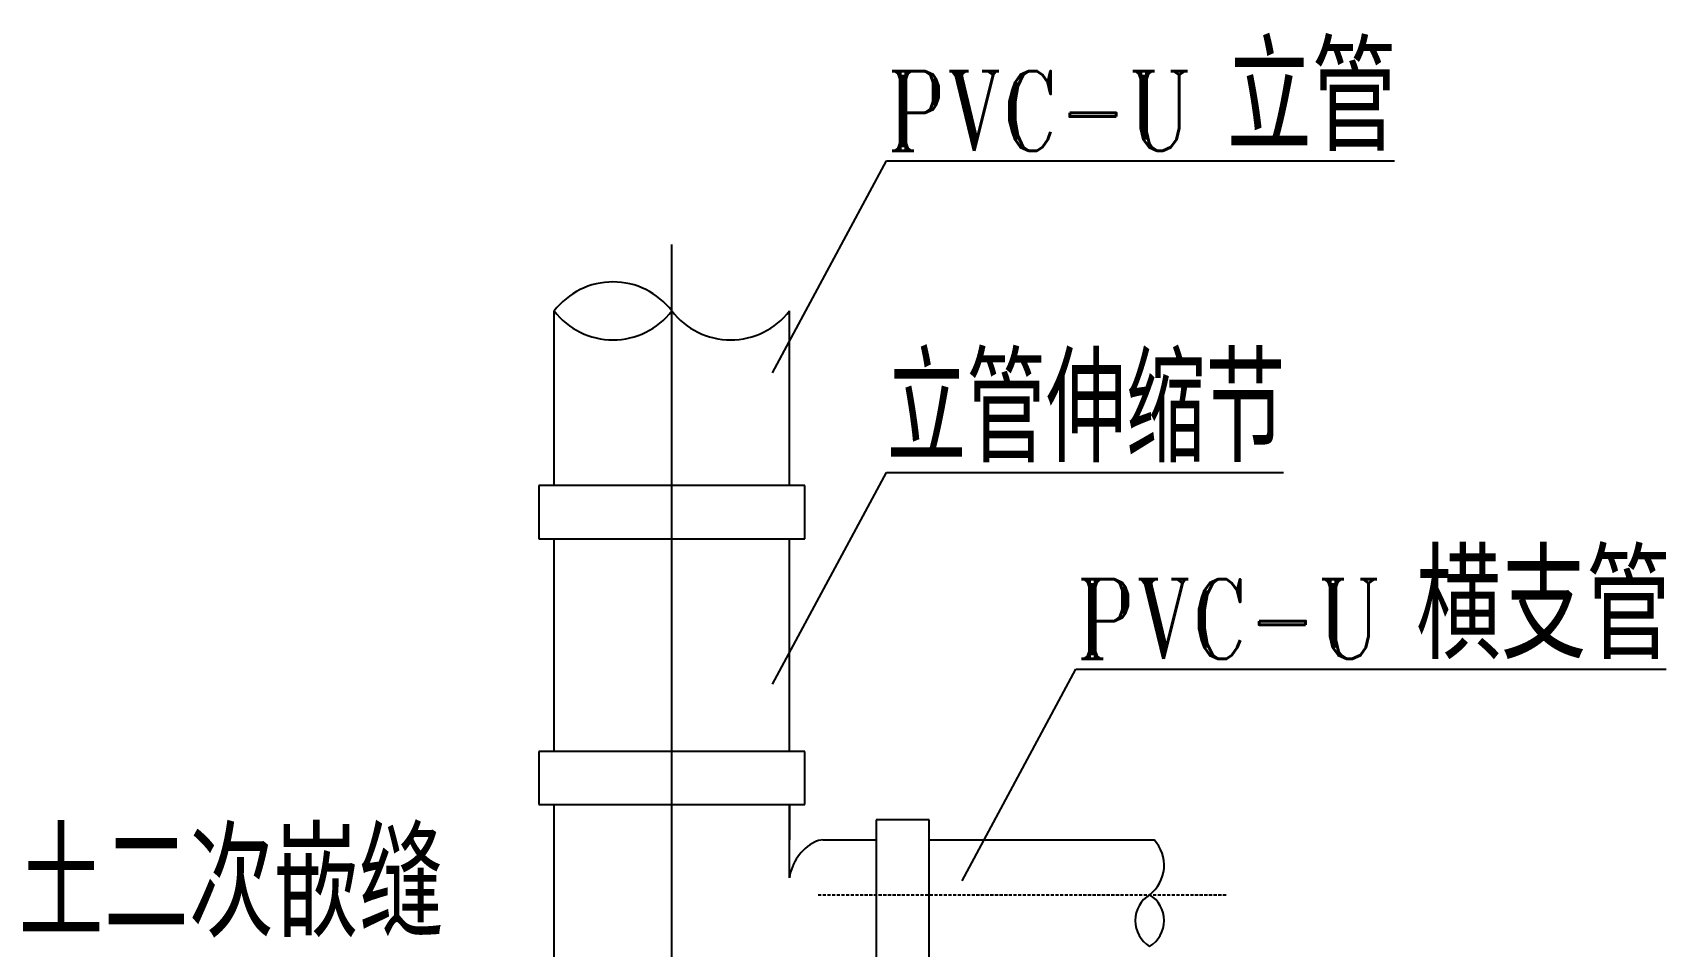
# Model space of a CAD drawing. Extents: x 1616582 to 1680868, y -138606 to -93201.
# Drawn here: x 1623870 to 1633087, y -125426 to -120270 of the extents above; entities that cross this region are included whole.
import ezdxf

# ---------------------------------------------------------------- set-up
doc = ezdxf.new("R2010")
doc.units = 0
doc.header["$LTSCALE"] = 35
doc.header["$MEASUREMENT"] = 0
doc.linetypes.add('DASHED', pattern=[0.75, 0.5, -0.25])
doc.layers.get('0').update_dxf_attribs({"linetype": 'CONTINUOUS'})
for name, color, linetype in [('0P', 7, 'CONTINUOUS'), ('A', 7, 'DASHED'), ('HZ', 3, 'CONTINUOUS')]:
    doc.layers.add(name, color=color, linetype=linetype)
doc.styles.add('HZ', font='romant.shx', dxfattribs={"width": 0.8, "bigfont": 'hztxt.shx'})
doc.styles.add('ROMANT', font='ROMANT.SHX', dxfattribs={"width": 0.8})

msp = doc.modelspace()

# ---------------------------------------------------------------- linework, layer by layer
for p, q in [((1628044.9, -122189.2), (1628687.7, -120994.2)), ((1628687.7, -120994.2), (1631554.3, -120994.2)), ((1626812.3, -122825.6), (1626812.3, -121840.3)), ((1628139.8, -122825.6), (1628139.8, -121840.3)), ((1628044.9, -123946.7), (1628687.7, -122751.7)), ((1628687.7, -122751.7), (1630926.3, -122751.7)), ((1626812.3, -124325.6), (1626812.3, -123125.6)), ((1628139.8, -124325.6), (1628139.8, -123125.6)), ((1629113.3, -125056.6), (1629756.1, -123861.6)), ((1629756.1, -123861.6), (1633087.2, -123861.6)), ((1626812.3, -125825.6), (1626812.3, -124625.6)), ((1628139.8, -125038.7), (1628139.8, -124625.6))]:
    msp.add_line(p, q)
for centre, radius, start, end in [((1627144.1, -122095.1), 418.4, 37.50951, 142.49049), ((1627144.1, -121585.6), 418.4, 217.50951, 322.49049), ((1627807.9, -121585.6), 418.4, 217.50951, 322.49049), ((1627807.9, -121585.6), 418.4, 217.50951, 322.49049), ((1630044.5, -124968.6), 209.2, 307.50951, 43.14993), ((1630260.4, -125280.1), 170.3, 121.30183, 238.69817), ((1630083.4, -125280.1), 170.3, 301.30183, 58.69817)]:
    msp.add_arc(centre, radius, start, end)
at = {"layer": '0P'}
for p, q in [((1627476, -135357.3), (1627476, -121465.9)), ((1628226, -122825.6), (1626726, -122825.6)), ((1626726, -122825.6), (1626726, -123125.6)), ((1628226, -123125.6), (1628226, -122825.6)), ((1626726, -123125.6), (1628226, -123125.6)), ((1626726, -124325.6), (1626726, -124625.6)), ((1628226, -124325.6), (1626726, -124325.6)), ((1628226, -124625.6), (1628226, -124325.6)), ((1626726, -124625.6), (1628226, -124625.6)), ((1628139.8, -124625.6), (1628139.8, -124825.6)), ((1628928.6, -124712.3), (1628628.6, -124712.3)), ((1628628.6, -124712.3), (1628628.6, -125512.3)), ((1628928.6, -125512.3), (1628928.6, -124712.3)), ((1628328, -124825.6), (1628628.6, -124825.6)), ((1628928.6, -124825.6), (1630197.1, -124825.6))]:
    msp.add_line(p, q, dxfattribs=at)
for centre, radius, start, end in [((1628406.5, -125075.5), 269.3, 117.64303, 172.14976), ((1628328, -124925.6), 100, 90, 117.64303)]:
    msp.add_arc(centre, radius, start, end, dxfattribs=at)
at = {"layer": 'A'}
msp.add_line((1628301.6, -125134.6), (1630604.4, -125134.6), dxfattribs=at)

# ---------------------------------------------------------------- texts
at = {"layer": 'HZ'}
for s, height, style, width, p in [('立管', 600, 'HZ', 0.8, (1630606.4, -120936.9)), ('PVC-U ', 450, 'ROMANT', 0.8, (1628687.8, -120936.9)), ('立管伸缩节', 600, 'HZ', 0.75, (1628687.8, -122694.4)), ('横支管', 600, 'HZ', 0.8, (1631674.8, -123804.3)), ('PVC-U ', 450, 'ROMANT', 0.8, (1629756.2, -123804.3)), ('细石混凝土二次嵌缝', 600, 'HZ', 0.8, (1621870.5, -125373.8))]:
    msp.add_text(s, height=height, dxfattribs=dict(at, style=style, width=width)).set_placement(p)

doc.saveas('drawing.dxf')
